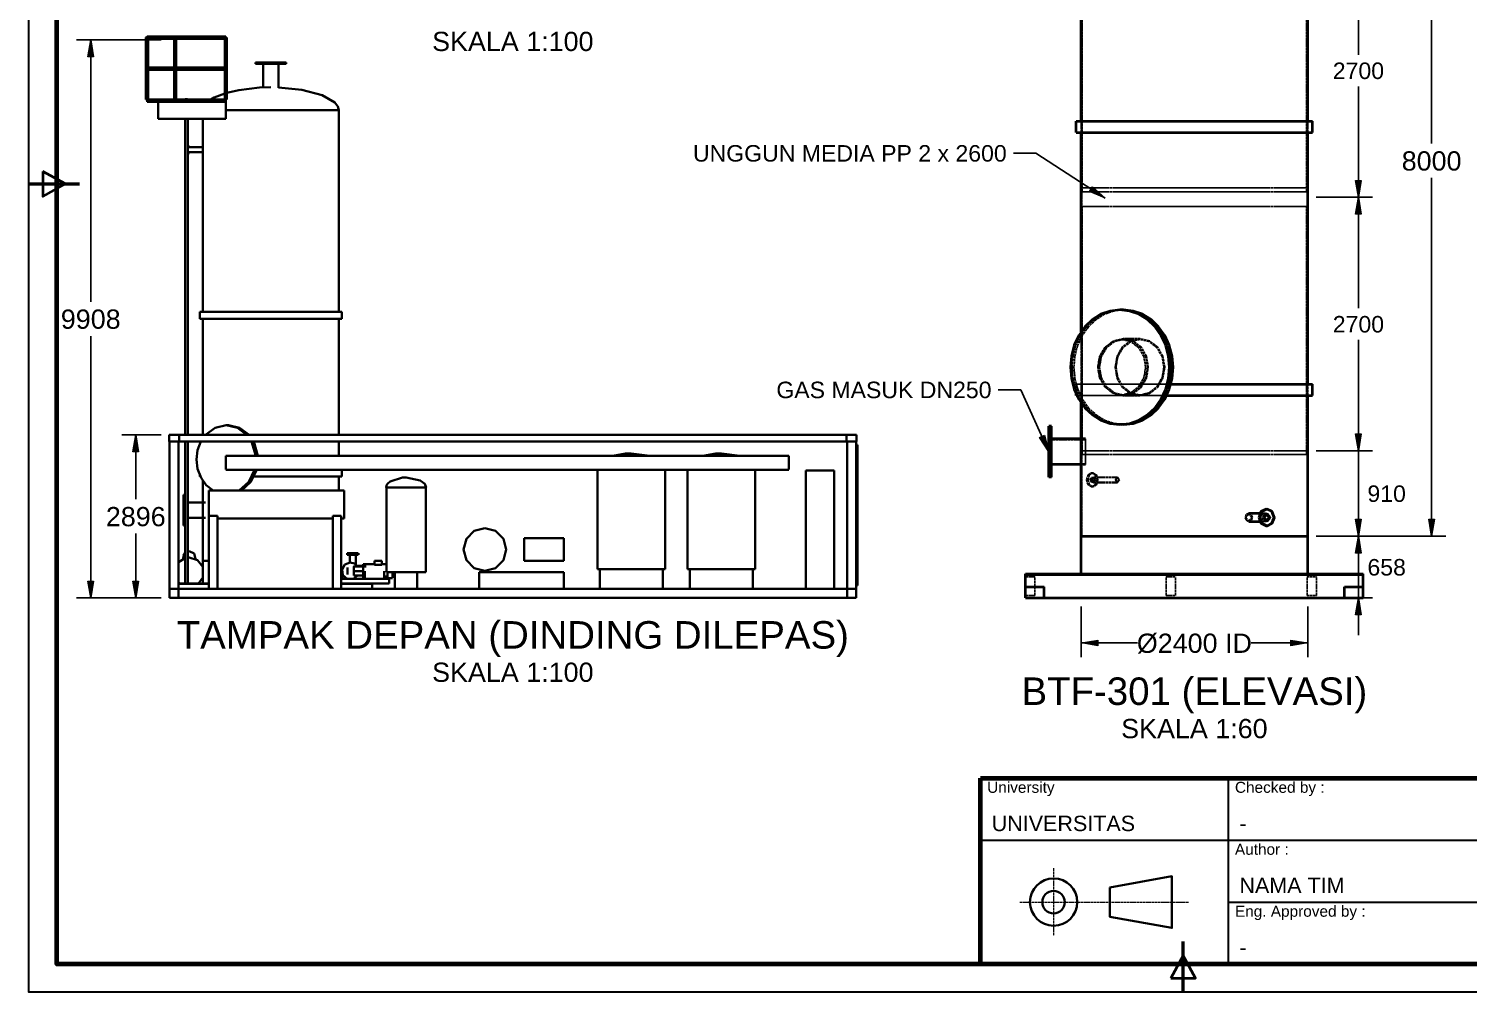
# Model space of a CAD drawing. Header units: millimetres. Extents: x 5 to 415, y 5 to 292.
# Drawn here: x 5 to 260.6, y 5 to 176 of the extents above; entities that cross this region are included whole.
import ezdxf
from ezdxf.enums import TextEntityAlignment as Align

# ---------------------------------------------------------------- set-up
doc = ezdxf.new("R2010")
doc.units = ezdxf.units.MM
doc.linetypes.add('DASHED', pattern=[1.524, 1.27, -0.254])
for name, color, linetype in [('PFD-BINGKAI', 7, 'Continuous'), ('PFD-INSTRUMEN', 7, 'Continuous'), ('PFD-PERALATAN', 7, 'Continuous'), ('PFD-SINYAL', 7, 'Continuous'), ('PFD-TEKS', 7, 'Continuous')]:
    doc.layers.add(name, color=color, linetype=linetype)
doc.styles.add('PFD', font='arial.ttf')

msp = doc.modelspace()

# ---------------------------------------------------------------- hatches: boundary and pattern name
at = {"layer": 'PFD-INSTRUMEN'}
for points in [[(16, 174.08), (16.5, 171.08), (15.5, 171.08)], [(241.13, 146.13), (240.63, 149.13), (241.63, 149.13)], [(196.17, 145.97), (193.38, 147.18), (193.92, 148.02)], [(241.13, 146.13), (241.63, 143.13), (240.63, 143.13)], [(24, 103.96), (24.5, 100.96), (23.5, 100.96)], [(186.17, 100.97), (184.47, 103.49), (185.38, 103.9)], [(241.13, 101.13), (240.63, 104.13), (241.63, 104.13)], [(241.13, 101.13), (240.63, 104.13), (241.63, 104.13)], [(241.13, 85.97), (240.63, 88.97), (241.63, 88.97)], [(254.13, 85.97), (253.63, 88.97), (254.63, 88.97)], [(241.13, 85.97), (241.63, 82.97), (240.63, 82.97)], [(16, 75), (15.5, 78), (16.5, 78)], [(24, 75), (23.5, 78), (24.5, 78)], [(241.13, 75), (241.63, 72), (240.63, 72)], [(191.87, 67), (194.87, 67.5), (194.87, 66.5)], [(232.13, 67), (229.13, 66.5), (229.13, 67.5)]]:
    msp.add_hatch(color=7, dxfattribs=at).paths.add_polyline_path(points)

# ---------------------------------------------------------------- linework, layer by layer
at = {"layer": 'PFD-BINGKAI', "linetype": 'Continuous', "lineweight": 30, "ltscale": 0.35}
msp.add_lwpolyline([(5, 292), (415, 292), (415, 5), (5, 5)], close=True, dxfattribs=at)
at = {"layer": 'PFD-BINGKAI', "linetype": 'Continuous', "lineweight": 80, "ltscale": 0.35}
msp.add_lwpolyline([(10, 287), (410, 287), (410, 10), (10, 10)], close=True, dxfattribs=at)
at = {"layer": 'PFD-BINGKAI', "linetype": 'Continuous', "lineweight": 50, "ltscale": 0.35}
for points in [[(5, 148.5), (14, 148.5)], [(210, 5), (210, 14)]]:
    msp.add_lwpolyline(points, dxfattribs=at)
at = {"layer": 'PFD-BINGKAI', "linetype": 'Continuous', "lineweight": 40, "ltscale": 0.35}
for points in [[(7.5, 150.7), (7.5, 146.3), (11.5, 148.5)], [(207.8, 7.5), (212.2, 7.5), (210, 11.5)]]:
    msp.add_lwpolyline(points, close=True, dxfattribs=at)
at = {"layer": 'PFD-BINGKAI', "linetype": 'Continuous', "lineweight": 70, "ltscale": 0.35}
msp.add_lwpolyline([(174, 43), (410, 43), (410, 10), (174, 10)], close=True, dxfattribs=at)
at = {"layer": 'PFD-BINGKAI', "linetype": 'Continuous', "lineweight": 30, "ltscale": 0.35}
for points in [[(218, 43), (218, 10)], [(174, 32), (270, 32)], [(218, 21), (270, 21)]]:
    msp.add_lwpolyline(points, dxfattribs=at)
at = {"layer": 'PFD-BINGKAI', "linetype": 'DASHED', "lineweight": 20, "ltscale": 0.35}
for points in [[(187, 27), (187, 15)], [(181, 21), (211, 21)]]:
    msp.add_lwpolyline(points, dxfattribs=at)
at = {"layer": 'PFD-BINGKAI', "linetype": 'Continuous', "lineweight": 35, "ltscale": 0.35}
msp.add_lwpolyline([(197, 23.6), (208, 25.6), (208, 16.4), (197, 18.4)], close=True, dxfattribs=at)
at = {"layer": 'PFD-BINGKAI', "lineweight": 35}
for radius in [4.2, 2]:
    msp.add_circle((187, 21), radius, dxfattribs=at)
at = {"layer": 'PFD-INSTRUMEN', "linetype": 'Continuous', "lineweight": 25, "ltscale": 0.35}
for points in [[(254.13, 219.3), (254.13, 155.68)], [(241.13, 191.13), (241.13, 171.43)], [(28.5, 174.08), (13.5, 174.08)], [(16, 174.08), (16, 127.59)], [(241.13, 165.83), (241.13, 146.13)], [(183.87, 153.97), (179.87, 153.97)], [(196.17, 145.97), (183.87, 153.97)], [(254.13, 149.58), (254.13, 85.97)], [(233.63, 146.13), (243.63, 146.13)], [(233.63, 146.13), (243.63, 146.13)], [(241.13, 146.13), (241.13, 126.43)], [(16, 121.49), (16, 75)], [(241.13, 120.83), (241.13, 101.13)], [(181.17, 111.97), (177.17, 111.97)], [(186.17, 100.97), (181.17, 111.97)], [(241.13, 107.73), (241.13, 79.37)], [(28.5, 103.96), (21.5, 103.96)], [(24, 103.96), (24, 92.53)], [(233.63, 101.13), (243.63, 101.13)], [(233.63, 101.13), (243.63, 101.13)], [(241.13, 92.57), (241.13, 68.4)], [(24, 86.43), (24, 75)], [(233.63, 85.97), (256.63, 85.97)], [(233.63, 85.97), (243.63, 85.97)], [(233.63, 85.97), (243.63, 85.97)], [(28.5, 75), (13.5, 75)], [(28.5, 75), (21.5, 75)], [(233.63, 75), (243.63, 75)], [(191.87, 73.5), (191.87, 64.5)], [(232.13, 73.5), (232.13, 64.5)], [(191.87, 67), (201.9, 67)], [(222.1, 67), (232.13, 67)]]:
    msp.add_lwpolyline(points, dxfattribs=at)
at = {"layer": 'PFD-INSTRUMEN', "linetype": 'Continuous', "lineweight": 5, "ltscale": 0.35}
for points in [[(16, 174.08), (16.5, 171.08), (15.5, 171.08)], [(241.13, 146.13), (240.63, 149.13), (241.63, 149.13)], [(196.17, 145.97), (193.38, 147.18), (193.92, 148.02)], [(241.13, 146.13), (241.63, 143.13), (240.63, 143.13)], [(24, 103.96), (24.5, 100.96), (23.5, 100.96)], [(186.17, 100.97), (184.47, 103.49), (185.38, 103.9)], [(241.13, 101.13), (240.63, 104.13), (241.63, 104.13)], [(241.13, 101.13), (240.63, 104.13), (241.63, 104.13)], [(241.13, 85.97), (240.63, 88.97), (241.63, 88.97)], [(254.13, 85.97), (253.63, 88.97), (254.63, 88.97)], [(241.13, 85.97), (241.63, 82.97), (240.63, 82.97)], [(16, 75), (15.5, 78), (16.5, 78)], [(24, 75), (23.5, 78), (24.5, 78)], [(241.13, 75), (241.63, 72), (240.63, 72)], [(191.87, 67), (194.87, 67.5), (194.87, 66.5)], [(232.13, 67), (229.13, 66.5), (229.13, 67.5)]]:
    msp.add_lwpolyline(points, close=True, dxfattribs=at)
at = {"layer": 'PFD-PERALATAN', "linetype": 'Continuous', "lineweight": 40, "ltscale": 0.35}
for points in [[(232.13, 159.63), (232.13, 219.3)], [(191.87, 159.63), (191.87, 216.8)], [(191, 159.63), (191.53, 159.63), (193.08, 159.63), (195.58, 159.63), (198.91, 159.63), (202.89, 159.63), (207.33, 159.63), (212, 159.63), (216.67, 159.63), (221.11, 159.63), (225.09, 159.63), (228.42, 159.63), (230.92, 159.63), (232.47, 159.63), (233, 159.63)], [(191, 157.63), (191, 159.63)], [(233, 157.63), (233, 159.63)], [(191, 157.63), (191.53, 157.63), (193.08, 157.63), (195.58, 157.63), (198.91, 157.63), (202.89, 157.63), (207.33, 157.63), (212, 157.63), (216.67, 157.63), (221.11, 157.63), (225.09, 157.63), (228.42, 157.63), (230.92, 157.63), (232.47, 157.63), (233, 157.63)], [(191.87, 122.26), (191.87, 157.63)], [(232.13, 112.97), (232.13, 157.63)], [(198.78, 126.13), (197.07, 125.94), (195.41, 125.36), (193.89, 124.42), (192.56, 123.16), (191.46, 121.61), (190.65, 119.86), (190.15, 117.95), (189.98, 115.97)], [(198.78, 105.8), (200.5, 106), (202.15, 106.57), (203.67, 107.51), (205.01, 108.78), (206.1, 110.32), (206.92, 112.08), (207.42, 113.98), (207.59, 115.97), (207.42, 117.95), (206.92, 119.86), (206.1, 121.61), (205.01, 123.16), (203.67, 124.42), (202.15, 125.36), (200.5, 125.94), (198.78, 126.13)], [(199.08, 126.13), (198.78, 126.13)], [(199.08, 105.8), (200.8, 106), (202.45, 106.57), (203.97, 107.51), (205.31, 108.78), (206.4, 110.32), (207.22, 112.08), (207.72, 113.98), (207.89, 115.97), (207.72, 117.95), (207.22, 119.86), (206.4, 121.61), (205.31, 123.16), (203.97, 124.42), (202.45, 125.36), (200.8, 125.94), (199.08, 126.13)], [(199.42, 126.13), (199.08, 126.13)], [(199.42, 105.8), (201.13, 106), (202.79, 106.57), (204.31, 107.51), (205.64, 108.78), (206.74, 110.32), (207.55, 112.08), (208.05, 113.98), (208.22, 115.97), (208.05, 117.95), (207.55, 119.86), (206.74, 121.61), (205.64, 123.16), (204.31, 124.42), (202.79, 125.36), (201.13, 125.94), (199.42, 126.13)], [(189.98, 115.97), (190.15, 113.98), (190.65, 112.08), (191.46, 110.32), (192.56, 108.78), (193.89, 107.51), (195.41, 106.57), (197.07, 106), (198.78, 105.8)], [(207.83, 112.97), (210.46, 112.97), (213.11, 112.97), (215.75, 112.97), (218.33, 112.97), (220.8, 112.97), (223.14, 112.97), (225.29, 112.97), (227.24, 112.97), (228.94, 112.97), (230.37, 112.97), (231.51, 112.97), (232.33, 112.97), (232.83, 112.97), (233, 112.97)], [(233, 110.97), (233, 112.97)], [(191, 110.97), (191, 111.21)], [(191, 110.97), (191.06, 110.97), (191.12, 110.97)], [(207.08, 110.97), (209.75, 110.97), (212.46, 110.97), (215.16, 110.97), (217.8, 110.97), (220.35, 110.97), (222.76, 110.97), (225, 110.97), (227.01, 110.97), (228.78, 110.97), (230.26, 110.97), (231.45, 110.97), (232.3, 110.97), (232.83, 110.97), (233, 110.97)], [(232.13, 85.97), (232.13, 110.97)], [(191.87, 85.97), (191.87, 109.68)], [(186.63, 105.52), (186.17, 105.52)], [(186.17, 100.97), (186.17, 101.48), (186.17, 101.98), (186.17, 102.47), (186.17, 102.94), (186.17, 103.39), (186.17, 103.8), (186.17, 104.18), (186.17, 104.52), (186.17, 104.82), (186.17, 105.07), (186.17, 105.26), (186.17, 105.4), (186.17, 105.49)], [(186.63, 100.97), (186.63, 101.48), (186.63, 101.98), (186.63, 102.47), (186.63, 102.94), (186.63, 103.39), (186.63, 103.8), (186.63, 104.18), (186.63, 104.52), (186.63, 104.82), (186.63, 105.07), (186.63, 105.26), (186.63, 105.4), (186.63, 105.49)], [(199.08, 105.8), (198.78, 105.8)], [(199.42, 105.8), (199.08, 105.8)], [(192.67, 103.24), (186.63, 103.24)], [(186.17, 96.42), (186.17, 96.53), (186.17, 96.67), (186.17, 96.87), (186.17, 97.11), (186.17, 97.41), (186.17, 97.75), (186.17, 98.13), (186.17, 98.55), (186.17, 98.99), (186.17, 99.46), (186.17, 99.95), (186.17, 100.46), (186.17, 100.97)], [(186.63, 96.42), (186.63, 96.53), (186.63, 96.67), (186.63, 96.87), (186.63, 97.11), (186.63, 97.41), (186.63, 97.75), (186.63, 98.13), (186.63, 98.55), (186.63, 98.99), (186.63, 99.46), (186.63, 99.95), (186.63, 100.46), (186.63, 100.97)], [(192.67, 98.69), (186.63, 98.69)], [(186.63, 96.42), (186.17, 96.42)], [(221.67, 90.04), (223.61, 90.04)], [(224.73, 90.79), (223.82, 90.35), (223.44, 89.3)], [(224.92, 90.79), (224, 90.35), (223.63, 89.3)], [(224.92, 89.94), (224.36, 89.3)], [(224.73, 90.79), (224.92, 90.79)], [(224.82, 88.67), (225.29, 89.3), (224.82, 89.93)], [(224.92, 87.81), (225.83, 88.25), (226.21, 89.3), (225.83, 90.35), (224.92, 90.79)], [(224.92, 88.66), (225.47, 89.3), (224.92, 89.94)], [(221.67, 88.56), (223.61, 88.56)], [(223.44, 89.3), (223.82, 88.25), (224.73, 87.81)], [(223.63, 89.3), (224, 88.25), (224.92, 87.81)], [(224.36, 89.3), (224.92, 88.66)], [(224.73, 87.81), (224.92, 87.81)], [(191.87, 85.97), (192.37, 85.97), (193.86, 85.97), (196.26, 85.97), (199.45, 85.97), (203.26, 85.97), (207.52, 85.97), (212, 85.97), (216.48, 85.97), (220.74, 85.97), (224.55, 85.97), (227.74, 85.97), (230.14, 85.97), (231.63, 85.97), (232.13, 85.97)], [(191.87, 85.97), (192.37, 85.97), (193.86, 85.97), (196.26, 85.97), (199.45, 85.97), (203.26, 85.97), (207.52, 85.97), (212, 85.97), (216.48, 85.97), (220.74, 85.97), (224.55, 85.97), (227.74, 85.97), (230.14, 85.97), (231.63, 85.97), (232.13, 85.97)], [(191.87, 79.3), (191.87, 85.97)], [(232.13, 79.3), (232.13, 85.97)], [(182, 79.17), (182, 79.3)], [(182, 79.3), (242, 79.3)], [(242, 79.17), (242, 79.3)], [(182, 75), (182, 79.17)], [(182, 79.17), (242, 79.17)], [(182, 79.17), (242, 79.17)], [(182, 75), (182, 77)], [(182, 77), (185.33, 77)], [(185.33, 75), (185.33, 77)], [(238.67, 75), (238.67, 77)], [(238.67, 77), (242, 77)], [(242, 75), (242, 79.17)], [(242, 75), (242, 77)], [(182, 75), (242, 75)], [(182, 75), (185.33, 75)], [(238.67, 75), (242, 75)]]:
    msp.add_lwpolyline(points, dxfattribs=at)
at = {"layer": 'PFD-PERALATAN', "linetype": 'Continuous', "lineweight": 35, "ltscale": 0.35}
for points in [[(25.8, 174.48), (25.88, 174.48), (25.96, 174.48), (26.04, 174.48), (26.12, 174.48), (26.18, 174.48)], [(25.8, 163.48), (25.8, 174.48)], [(26, 174.68), (26.17, 174.38), (25.83, 174.38), (26, 174.68)], [(26, 174.68), (31, 174.68)], [(26.2, 163.48), (26.2, 174.48)], [(26.2, 174.28), (30.8, 174.28)], [(30.8, 174.48), (30.88, 174.48), (30.96, 174.48), (31.04, 174.48), (31.12, 174.48), (31.18, 174.48)], [(30.8, 163.48), (30.8, 174.48)], [(31, 174.68), (40, 174.68)], [(31, 174.68), (31, 174.6), (31, 174.52), (31, 174.44), (31, 174.36), (31, 174.3)], [(31.2, 163.48), (31.2, 174.28)], [(31.2, 174.28), (40, 174.28)], [(39.8, 174.48), (39.88, 174.48), (39.96, 174.48), (40.04, 174.48), (40.12, 174.48), (40.18, 174.48)], [(39.8, 163.48), (39.8, 174.28)], [(40, 174.68), (40, 174.6), (40, 174.52), (40, 174.44), (40, 174.36), (40, 174.3)], [(40.2, 163.48), (40.2, 174.48)], [(26, 169.18), (26.17, 168.88), (25.83, 168.88), (26, 169.18)], [(26.2, 169.18), (30.8, 169.18)], [(26.2, 168.78), (30.8, 168.78)], [(31.2, 169.18), (40, 169.18)], [(31.2, 168.78), (40, 168.78)], [(45.27, 170.08), (45.34, 170.08), (45.54, 170.08), (45.87, 170.08), (46.3, 170.08), (46.82, 170.08), (47.39, 170.08), (48, 170.08), (48.61, 170.08), (49.18, 170.08), (49.7, 170.08), (50.13, 170.08), (50.46, 170.08), (50.66, 170.08), (50.73, 170.08)], [(45.27, 169.8), (45.27, 170.08)], [(45.27, 169.8), (45.34, 169.8), (45.54, 169.8), (45.87, 169.8), (46.3, 169.8), (46.82, 169.8), (47.39, 169.8), (48, 169.8), (48.61, 169.8), (49.18, 169.8), (49.7, 169.8), (50.13, 169.8), (50.46, 169.8), (50.66, 169.8), (50.73, 169.8)], [(46.64, 165.63), (46.64, 169.8)], [(49.37, 165.55), (49.37, 169.8)], [(50.73, 169.8), (50.73, 170.08)], [(37.31, 163.48), (37.94, 163.84), (39.8, 164.58)], [(40.2, 164.7), (42.32, 165.18), (45.98, 165.6), (48, 165.66)], [(60.08, 161.58), (59.91, 162.26), (59.36, 162.96), (57.08, 164.27), (53.48, 165.22), (49.37, 165.63)], [(25.8, 163.48), (25.88, 163.48), (25.96, 163.48), (26.04, 163.48), (26.12, 163.48), (26.18, 163.48)], [(26, 163.08), (26, 163.48)], [(26, 163.08), (40, 163.08)], [(26.2, 163.48), (40, 163.48)], [(28, 160.08), (28, 163.08)], [(30.8, 163.48), (30.88, 163.48), (30.96, 163.48), (31.04, 163.48), (31.12, 163.48), (31.18, 163.48)], [(32.78, 163.58), (32.86, 163.58), (32.95, 163.58), (33.05, 163.58), (33.14, 163.58), (33.2, 163.58)], [(32.78, 163.48), (32.78, 163.58)], [(33.22, 163.48), (33.22, 163.58)], [(39.8, 163.48), (39.88, 163.48), (39.96, 163.48), (40.04, 163.48), (40.12, 163.48), (40.18, 163.48)], [(40, 163.08), (40, 163.48)], [(40, 160.08), (40, 163.08)], [(40, 161.58), (41.58, 161.58), (43.34, 161.58), (45.22, 161.58), (47.18, 161.58), (49.15, 161.58), (51.1, 161.58), (52.96, 161.58), (54.69, 161.58), (56.25, 161.58), (57.58, 161.58), (58.65, 161.58), (59.44, 161.58), (59.92, 161.58), (60.08, 161.58)], [(40, 161.58), (41.96, 161.58), (44.5, 161.58), (47.54, 161.58), (54.04, 161.58), (56.75, 161.58), (58.69, 161.58), (59.76, 161.58), (60.08, 161.58)], [(60.08, 125.78), (60.08, 161.58)], [(28, 160.08), (40, 160.08)], [(32.78, 103.96), (32.78, 160.08)], [(33.22, 103.96), (33.22, 160.08)], [(35.92, 125.78), (35.92, 160.08)], [(33.24, 155.47), (33.44, 155.02)], [(35.92, 155.02), (33.24, 155.02)], [(33.44, 154.14), (33.24, 153.69)], [(35.92, 154.14), (33.24, 154.14)], [(35.4, 125.78), (35.72, 125.78), (36.65, 125.78), (38.15, 125.78), (40.14, 125.78), (42.53, 125.78), (45.2, 125.78), (48, 125.78), (50.8, 125.78), (53.47, 125.78), (55.86, 125.78), (57.85, 125.78), (59.35, 125.78), (60.28, 125.78), (60.6, 125.78)], [(35.4, 124.58), (35.4, 125.78)], [(60.6, 124.58), (60.6, 125.78)], [(35.4, 124.58), (35.72, 124.58), (36.65, 124.58), (38.15, 124.58), (40.14, 124.58), (42.53, 124.58), (45.2, 124.58), (48, 124.58), (50.8, 124.58), (53.47, 124.58), (55.86, 124.58), (57.85, 124.58), (59.35, 124.58), (60.28, 124.58), (60.6, 124.58)], [(35.92, 103.96), (35.92, 124.58)], [(60.08, 103.96), (60.08, 124.58)], [(40.07, 105.68), (38.09, 105.23), (36.39, 103.96)], [(43.75, 103.96), (42.05, 105.23), (40.07, 105.68)], [(40.25, 105.68), (40.07, 105.68)], [(43.93, 103.96), (42.23, 105.23), (40.25, 105.68)], [(40.45, 105.68), (40.25, 105.68)], [(44.13, 103.96), (42.43, 105.23), (40.45, 105.68)], [(29.91, 102.78), (29.91, 103.96)], [(29.91, 103.96), (31.69, 103.96)], [(29.91, 102.78), (31.69, 102.78)], [(30, 75), (30, 102.78)], [(30, 102.76), (151.92, 102.76)], [(30, 102.76), (31.6, 102.76)], [(31.6, 75), (31.6, 102.78)], [(31.69, 103.96), (150.23, 103.96)], [(31.69, 102.78), (31.69, 103.96)], [(32.78, 77.58), (32.78, 102.76)], [(33.22, 77.58), (33.22, 102.76)], [(35.56, 102.76), (34.98, 101.23), (34.79, 99.58)], [(45.32, 100.25), (44.58, 102.76)], [(45.5, 100.25), (44.76, 102.76)], [(45.7, 100.25), (44.96, 102.76)], [(60.08, 100.25), (60.08, 102.76)], [(150.23, 102.78), (150.23, 103.96)], [(150.23, 103.96), (152.01, 103.96)], [(150.23, 102.78), (152.01, 102.78)], [(150.32, 75), (150.32, 102.78)], [(150.32, 102.76), (151.92, 102.76)], [(151.92, 75), (151.92, 102.78)], [(152.01, 102.78), (152.01, 103.96)], [(40, 100.25), (140, 100.25)], [(40, 100.25), (40, 100.13), (40, 99.98), (40, 99.78), (40, 99.54), (40, 99.28), (40, 99), (40, 98.72), (40, 98.46), (40, 98.22), (40, 98.02), (40, 97.87), (40, 97.78)], [(108.71, 100.25), (110.99, 100.62), (112, 100.66)], [(115.29, 100.25), (112, 100.66)], [(124.71, 100.25), (126.99, 100.62), (128, 100.66)], [(131.29, 100.25), (128, 100.66)], [(140, 100.25), (140, 100.13), (140, 99.98), (140, 99.78), (140, 99.54), (140, 99.28), (140, 99), (140, 98.72), (140, 98.46), (140, 98.22), (140, 98.02), (140, 97.87), (140, 97.78)], [(151.92, 102.16), (151.99, 102.16), (152.04, 102.16), (152.11, 102.16), (152.16, 102.16)], [(152.18, 77.2), (152.18, 102.16)], [(34.79, 99.58), (34.99, 97.9), (35.59, 96.35), (36.53, 95.05), (37.75, 94.1)], [(40, 97.75), (140, 97.75)], [(42.39, 94.1), (44.08, 95.6), (45.11, 97.75)], [(42.57, 94.1), (44.26, 95.6), (45.29, 97.75)], [(42.77, 94.1), (44.46, 95.6), (45.49, 97.75)], [(60.6, 96.58), (60.6, 97.75)], [(106, 80.1), (106, 97.75)], [(118, 80.1), (118, 97.75)], [(122, 80.1), (122, 97.75)], [(134, 80.1), (134, 97.75)], [(143, 76.6), (143, 97.6)], [(143, 97.6), (148, 97.6)], [(148, 76.6), (148, 97.6)], [(35.4, 96.58), (35.4, 96.73)], [(35.4, 96.58), (35.45, 96.58)], [(35.92, 81.58), (35.92, 95.81)], [(45.05, 96.58), (46.65, 96.58), (48.27, 96.58), (49.89, 96.58), (51.48, 96.58), (53.01, 96.58), (54.46, 96.58), (55.8, 96.58), (57.01, 96.58), (58.07, 96.58), (58.96, 96.58), (59.67, 96.58), (60.18, 96.58), (60.5, 96.58), (60.6, 96.58)], [(60.08, 94.1), (60.08, 96.58)], [(68.44, 94.6), (68.55, 95.05), (68.74, 95.33), (69.15, 95.69), (71.38, 96.38), (72, 96.41)], [(68.44, 94.6), (68.99, 94.6), (70.22, 94.6), (73.78, 94.6), (75.15, 94.6), (75.56, 94.6)], [(68.5, 79.6), (68.5, 94.6)], [(75.56, 94.6), (75.31, 95.27), (74.52, 95.88), (72, 96.41)], [(75.5, 79.6), (75.5, 94.6)], [(32.78, 93.31), (32.5, 93.31)], [(32.5, 90.58), (32.5, 90.89), (32.5, 91.19), (32.5, 91.48), (32.5, 91.76), (32.5, 92.03), (32.5, 92.28), (32.5, 92.51), (32.5, 92.71), (32.5, 92.89), (32.5, 93.04), (32.5, 93.16), (32.5, 93.24), (32.5, 93.29)], [(32.78, 90.58), (32.78, 90.89), (32.78, 91.19), (32.78, 91.48), (32.78, 91.76), (32.78, 92.03), (32.78, 92.28), (32.78, 92.51), (32.78, 92.71), (32.78, 92.89), (32.78, 93.04), (32.78, 93.16), (32.78, 93.24), (32.78, 93.29)], [(37, 94.1), (61, 94.1)], [(37, 94.1), (37, 93.94), (37, 93.75), (37, 93.49), (37, 93.17), (37, 92.8), (37, 92.39), (37, 91.96), (37, 91.51), (37, 91.07), (37, 90.64), (37, 90.25), (37, 89.9), (37, 89.6)], [(61, 94.1), (61, 94.04), (61, 93.85), (61, 93.55), (61, 93.16), (61, 92.68), (61, 92.16), (61, 91.6), (61, 91.04), (61, 90.52), (61, 90.04), (61, 89.65), (61, 89.35), (61, 89.16), (61, 89.1)], [(32.5, 87.85), (32.5, 87.92), (32.5, 88), (32.5, 88.12), (32.5, 88.27), (32.5, 88.45), (32.5, 88.65), (32.5, 88.88), (32.5, 89.13), (32.5, 89.4), (32.5, 89.68), (32.5, 89.97), (32.5, 90.27), (32.5, 90.58)], [(32.78, 87.85), (32.78, 87.92), (32.78, 88), (32.78, 88.12), (32.78, 88.27), (32.78, 88.45), (32.78, 88.65), (32.78, 88.88), (32.78, 89.13), (32.78, 89.4), (32.78, 89.68), (32.78, 89.97), (32.78, 90.27), (32.78, 90.58)], [(36.4, 91.94), (33.22, 91.94)], [(37, 76.6), (37, 89.6)], [(37, 89.6), (38.5, 89.6)], [(38.5, 76.6), (38.5, 89.6)], [(59, 76.6), (59, 89.6)], [(59, 89.6), (60.5, 89.6)], [(60.5, 76.6), (60.5, 89.6)], [(32.78, 87.85), (32.5, 87.85)], [(36.4, 89.22), (33.22, 89.22)], [(38.5, 89.1), (59, 89.1)], [(60.5, 89.1), (61, 89.1)], [(86, 87.4), (87.9, 86.89), (89.29, 85.5), (89.8, 83.6), (89.29, 81.7), (87.9, 80.31), (86, 79.8), (84.1, 80.31), (82.71, 81.7), (82.2, 83.6), (82.71, 85.5), (84.1, 86.89), (86, 87.4)], [(93, 85.6), (100, 85.6)], [(93, 85.6), (93, 85.55), (93, 85.4), (93, 85.16), (93, 84.85), (93, 84.47), (93, 84.05), (93, 83.6), (93, 83.15), (93, 82.73), (93, 82.35), (93, 82.04), (93, 81.8), (93, 81.65), (93, 81.6)], [(100, 85.6), (100, 85.55), (100, 85.4), (100, 85.16), (100, 84.85), (100, 84.47), (100, 84.05), (100, 83.6), (100, 83.15), (100, 82.73), (100, 82.35), (100, 82.04), (100, 81.8), (100, 81.65), (100, 81.6)], [(31.6, 81.35), (32.78, 82.08)], [(32.42, 81.95), (32.46, 82.53), (32.78, 83.01)], [(33.22, 83.24), (33.5, 83.28)], [(33.22, 82.16), (33.5, 82.18)], [(33.5, 83.28), (34.36, 82.87), (34.58, 81.95)], [(33.5, 82.18), (34.96, 81.73), (35.92, 80.53)], [(61.56, 82.92), (61.66, 82.92), (61.78, 82.92), (61.93, 82.92), (62.12, 82.92), (62.33, 82.92), (62.55, 82.92), (62.77, 82.92), (62.98, 82.92), (63.17, 82.92), (63.32, 82.92), (63.44, 82.92), (63.52, 82.92)], [(61.56, 82.68), (61.56, 82.92)], [(61.56, 82.68), (61.66, 82.68), (61.78, 82.68), (61.93, 82.68), (62.12, 82.68), (62.33, 82.68), (62.55, 82.68), (62.77, 82.68), (62.98, 82.68), (63.17, 82.68), (63.32, 82.68), (63.44, 82.68), (63.52, 82.68)], [(62.02, 81.28), (62.02, 82.68)], [(63.08, 80.92), (63.08, 82.68)], [(63.54, 82.68), (63.54, 82.92)], [(35.92, 81.58), (35.97, 81.58), (36.06, 81.58), (36.12, 81.58), (36.19, 81.58), (36.28, 81.58), (36.37, 81.58), (36.48, 81.58), (36.59, 81.58), (36.72, 81.58), (36.85, 81.58), (37, 81.58)], [(35.92, 81.58), (35.97, 81.58), (36.06, 81.58), (36.12, 81.58), (36.19, 81.58), (36.28, 81.58), (36.37, 81.58), (36.48, 81.58), (36.59, 81.58), (36.72, 81.58), (36.85, 81.58), (37, 81.58)], [(35.92, 77.58), (35.92, 81.58)], [(60.74, 80.41), (60.5, 80.41)], [(61.56, 78.38), (60.79, 79.05), (60.63, 80.05), (61.14, 80.93), (62.1, 81.28)], [(61.58, 79.15), (61.58, 79.21), (61.58, 79.29), (61.58, 79.39), (61.58, 79.51), (61.58, 79.64), (61.58, 79.78), (61.58, 79.92), (61.58, 80.05), (61.58, 80.17), (61.58, 80.27), (61.58, 80.35), (61.58, 80.41)], [(62.1, 81.28), (62.82, 81.09), (63.37, 80.58)], [(62.7, 78.98), (62.7, 80.58)], [(62.7, 80.58), (64.9, 80.58)], [(62.78, 80.68), (62.78, 80.63)], [(62.78, 79.78), (64.38, 79.78)], [(63.3, 80.68), (64.38, 80.68)], [(64.38, 80.98), (66.41, 80.98)], [(64.38, 80.98), (64.38, 80.86), (64.38, 80.72), (64.38, 80.53), (64.38, 80.3), (64.38, 80.05), (64.38, 79.78), (64.38, 79.51), (64.38, 79.26), (64.38, 79.03), (64.38, 78.84), (64.38, 78.7), (64.38, 78.61)], [(64.68, 78.38), (64.68, 79.78)], [(66.41, 80.88), (66.41, 81.6)], [(66.41, 81.6), (67.7, 81.6)], [(66.41, 80.88), (67.7, 80.88)], [(67.7, 80.88), (67.7, 81.6)], [(67.7, 80.98), (68.5, 80.98)], [(68.14, 78.38), (68.14, 79.78)], [(68.5, 79.6), (68.59, 79.6), (68.85, 79.6), (69.26, 79.6), (69.82, 79.6), (70.48, 79.6), (71.22, 79.6), (72, 79.6), (72.78, 79.6), (73.52, 79.6), (74.18, 79.6), (74.74, 79.6), (75.15, 79.6), (75.41, 79.6), (75.5, 79.6)], [(68.7, 79.6), (68.7, 79.48), (68.7, 79.35), (68.7, 79.24), (68.7, 79.13), (68.7, 79.02), (68.7, 78.92), (68.7, 78.84), (68.7, 78.76), (68.7, 78.69), (68.7, 78.63), (68.7, 78.56)], [(69.6, 79.6), (69.6, 79.48), (69.6, 79.35), (69.6, 79.24), (69.6, 79.13), (69.6, 79.02), (69.6, 78.92), (69.6, 78.84), (69.6, 78.76), (69.6, 78.69), (69.6, 78.63), (69.6, 78.56)], [(70, 76.6), (70, 79.6)], [(74, 76.6), (74, 79.6)], [(85, 76.6), (85, 79.6)], [(85, 79.6), (100, 79.6)], [(93, 81.6), (100, 81.6)], [(100, 76.6), (100, 79.6)], [(106, 80.1), (106.15, 80.1), (106.59, 80.1), (107.31, 80.1), (108.26, 80.1), (109.4, 80.1), (110.66, 80.1), (112, 80.1), (113.34, 80.1), (114.6, 80.1), (115.74, 80.1), (116.69, 80.1), (117.41, 80.1), (117.85, 80.1), (118, 80.1)], [(106.4, 76.6), (106.4, 80.1)], [(117.6, 76.6), (117.6, 80.1)], [(122, 80.1), (122.15, 80.1), (122.59, 80.1), (123.31, 80.1), (124.26, 80.1), (125.4, 80.1), (126.66, 80.1), (128, 80.1), (129.34, 80.1), (130.6, 80.1), (131.74, 80.1), (132.69, 80.1), (133.41, 80.1), (133.85, 80.1), (134, 80.1)], [(122.4, 76.6), (122.4, 80.1)], [(133.6, 76.6), (133.6, 80.1)], [(31.84, 77.58), (31.6, 77.81)], [(31.6, 77.58), (37, 77.58)], [(31.6, 77.5), (37, 77.5)], [(31.6, 77.5), (37, 77.5)], [(35.92, 78.63), (35.16, 77.58)], [(60.74, 79.15), (60.5, 79.15)], [(60.5, 78.78), (60.56, 78.78), (60.63, 78.78), (60.69, 78.78)], [(60.5, 78.38), (69, 78.38)], [(60.5, 77.58), (66, 77.58)], [(60.5, 77.5), (66, 77.5)], [(60.5, 77.5), (66, 77.5)], [(60.74, 78.38), (60.74, 78.78)], [(63.37, 78.98), (62.64, 78.38)], [(62.7, 78.98), (64.68, 78.98)], [(64.38, 78.58), (64.68, 78.58)], [(66, 77.5), (66, 77.58)], [(66, 77.58), (69, 77.58)], [(66, 76.6), (66, 77.5)], [(68.14, 78.58), (68.26, 78.58)], [(68.26, 78.78), (68.31, 78.78), (68.37, 78.78), (68.43, 78.78), (68.49, 78.78), (68.54, 78.78)], [(68.26, 78.38), (68.26, 78.78)], [(68.54, 78.38), (68.54, 78.78)], [(68.54, 78.58), (68.7, 78.58)], [(68.7, 78.53), (69.6, 78.53)], [(69, 77.58), (69, 78.38)], [(151.92, 77.2), (151.99, 77.2), (152.04, 77.2), (152.11, 77.2), (152.16, 77.2)], [(30, 75), (30, 76.6)], [(30, 76.6), (151.92, 76.6)], [(30, 75), (30, 76.6)], [(30, 76.6), (31.6, 76.6)], [(30, 75), (151.92, 75)], [(30, 75), (31.6, 75)], [(30, 75), (31.6, 75)], [(31.6, 75), (31.6, 76.6)], [(150.32, 75), (150.32, 76.6)], [(150.32, 76.6), (151.92, 76.6)], [(150.32, 75), (151.92, 75)], [(150.32, 75), (151.92, 75)], [(151.92, 75), (151.92, 76.6)], [(151.92, 75), (151.92, 76.6)]]:
    msp.add_lwpolyline(points, dxfattribs=at)
at = {"layer": 'PFD-SINYAL', "linetype": 'DASHED', "lineweight": 25, "ltscale": 0.35}
for points in [[(192, 85.97), (192, 219.3)], [(232, 85.97), (232, 219.3)], [(192.08, 147.8), (192.08, 191.13)], [(231.92, 147.8), (231.92, 191.13)], [(233, 159.63), (232.47, 159.63), (230.92, 159.63), (228.42, 159.63), (225.09, 159.63), (221.11, 159.63), (216.67, 159.63), (212, 159.63), (207.33, 159.63), (202.89, 159.63), (198.91, 159.63), (195.58, 159.63), (193.08, 159.63), (191.53, 159.63), (191, 159.63)], [(232.13, 159.63), (231.63, 159.63), (230.14, 159.63), (227.74, 159.63), (224.55, 159.63), (220.74, 159.63), (216.48, 159.63), (212, 159.63), (207.52, 159.63), (203.26, 159.63), (199.45, 159.63), (196.26, 159.63), (193.86, 159.63), (192.37, 159.63), (191.87, 159.63)], [(191.87, 159.63), (192.37, 159.63), (193.86, 159.63), (196.26, 159.63), (199.45, 159.63), (203.26, 159.63), (207.52, 159.63), (212, 159.63), (216.48, 159.63), (220.74, 159.63), (224.55, 159.63), (227.74, 159.63), (230.14, 159.63), (231.63, 159.63), (232.13, 159.63)], [(191.87, 157.63), (191.87, 159.63)], [(191.87, 157.63), (191.87, 159.63)], [(232.13, 157.63), (232.13, 159.63)], [(232.13, 157.63), (232.13, 159.63)], [(233, 157.63), (232.47, 157.63), (230.92, 157.63), (228.42, 157.63), (225.09, 157.63), (221.11, 157.63), (216.67, 157.63), (212, 157.63), (207.33, 157.63), (202.89, 157.63), (198.91, 157.63), (195.58, 157.63), (193.08, 157.63), (191.53, 157.63), (191, 157.63)], [(232.13, 157.63), (231.63, 157.63), (230.14, 157.63), (227.74, 157.63), (224.55, 157.63), (220.74, 157.63), (216.48, 157.63), (212, 157.63), (207.52, 157.63), (203.26, 157.63), (199.45, 157.63), (196.26, 157.63), (193.86, 157.63), (192.37, 157.63), (191.87, 157.63)], [(191.87, 157.63), (192.37, 157.63), (193.86, 157.63), (196.26, 157.63), (199.45, 157.63), (203.26, 157.63), (207.52, 157.63), (212, 157.63), (216.48, 157.63), (220.74, 157.63), (224.55, 157.63), (227.74, 157.63), (230.14, 157.63), (231.63, 157.63), (232.13, 157.63)], [(231.92, 147.8), (231.42, 147.8), (229.94, 147.8), (227.57, 147.8), (224.42, 147.8), (220.64, 147.8), (216.43, 147.8), (212, 147.8), (207.57, 147.8), (203.36, 147.8), (199.58, 147.8), (196.43, 147.8), (194.06, 147.8), (192.58, 147.8), (192.08, 147.8)], [(192.08, 147.8), (192.58, 147.8), (194.06, 147.8), (196.43, 147.8), (199.58, 147.8), (203.36, 147.8), (207.57, 147.8), (212, 147.8), (216.43, 147.8), (220.64, 147.8), (224.42, 147.8), (227.57, 147.8), (229.94, 147.8), (231.42, 147.8), (231.92, 147.8)], [(231.92, 147.8), (231.42, 147.8), (229.94, 147.8), (227.57, 147.8), (224.42, 147.8), (220.64, 147.8), (216.43, 147.8), (212, 147.8), (207.57, 147.8), (203.36, 147.8), (199.58, 147.8), (196.43, 147.8), (194.06, 147.8), (192.58, 147.8), (192.08, 147.8)], [(192.08, 147.8), (192.58, 147.8), (194.06, 147.8), (196.43, 147.8), (199.58, 147.8), (203.36, 147.8), (207.57, 147.8), (212, 147.8), (216.43, 147.8), (220.64, 147.8), (224.42, 147.8), (227.57, 147.8), (229.94, 147.8), (231.42, 147.8), (231.92, 147.8)], [(192.08, 147.13), (192.08, 147.8)], [(231.92, 147.13), (231.42, 147.13), (229.94, 147.13), (227.57, 147.13), (224.42, 147.13), (220.64, 147.13), (216.43, 147.13), (212, 147.13), (207.57, 147.13), (203.36, 147.13), (199.58, 147.13), (196.43, 147.13), (194.06, 147.13), (192.58, 147.13), (192.08, 147.13)], [(192.08, 147.13), (192.58, 147.13), (194.06, 147.13), (196.43, 147.13), (199.58, 147.13), (203.36, 147.13), (207.57, 147.13), (212, 147.13), (216.43, 147.13), (220.64, 147.13), (224.42, 147.13), (227.57, 147.13), (229.94, 147.13), (231.42, 147.13), (231.92, 147.13)], [(231.92, 147.13), (231.92, 147.8)], [(231.92, 144.47), (231.42, 144.47), (229.94, 144.47), (227.57, 144.47), (224.42, 144.47), (220.64, 144.47), (216.43, 144.47), (212, 144.47), (207.57, 144.47), (203.36, 144.47), (199.58, 144.47), (196.43, 144.47), (194.06, 144.47), (192.58, 144.47), (192.08, 144.47)], [(192.08, 144.47), (192.58, 144.47), (194.06, 144.47), (196.43, 144.47), (199.58, 144.47), (203.36, 144.47), (207.57, 144.47), (212, 144.47), (216.43, 144.47), (220.64, 144.47), (224.42, 144.47), (227.57, 144.47), (229.94, 144.47), (231.42, 144.47), (231.92, 144.47)], [(192.08, 101.13), (192.08, 144.47)], [(231.92, 101.13), (231.92, 144.47)], [(199.08, 126.13), (197.37, 125.94), (195.71, 125.36), (194.19, 124.42), (192.86, 123.16), (191.76, 121.61), (190.95, 119.86), (190.45, 117.95), (190.28, 115.97)], [(199.42, 126.13), (197.7, 125.94), (196.05, 125.36), (194.53, 124.42), (193.19, 123.16), (192.1, 121.61), (191.28, 119.86), (190.78, 117.95), (190.61, 115.97)], [(191.87, 109.68), (191.87, 122.26)], [(199.08, 120.88), (197.45, 120.51), (196.07, 119.44), (195.15, 117.85), (194.83, 115.97)], [(199.42, 121.05), (197.73, 120.66), (196.3, 119.56), (195.35, 117.91), (195.01, 115.97)], [(199.42, 120.88), (197.79, 120.51), (196.41, 119.44), (195.48, 117.85), (195.16, 115.97)], [(202.33, 121.05), (200.65, 120.66), (199.22, 119.56), (198.27, 117.91), (197.93, 115.97)], [(202.33, 120.88), (200.7, 120.51), (199.32, 119.44), (198.4, 117.85), (198.08, 115.97)], [(199.08, 111.05), (200.71, 111.42), (202.09, 112.49), (203.02, 114.09), (203.34, 115.97), (203.02, 117.85), (202.09, 119.44), (200.71, 120.51), (199.08, 120.88)], [(199.42, 120.88), (199.08, 120.88)], [(199.42, 110.88), (201.1, 111.27), (202.53, 112.37), (203.48, 114.02), (203.82, 115.97), (203.48, 117.91), (202.53, 119.56), (201.1, 120.66), (199.42, 121.05)], [(202.33, 121.05), (199.42, 121.05)], [(199.42, 111.05), (201.05, 111.42), (202.43, 112.49), (203.35, 114.09), (203.67, 115.97), (203.35, 117.85), (202.43, 119.44), (201.05, 120.51), (199.42, 120.88)], [(202.33, 120.88), (199.42, 120.88)], [(202.33, 110.88), (204.02, 111.27), (205.45, 112.37), (206.4, 114.02), (206.74, 115.97), (206.4, 117.91), (205.45, 119.56), (204.02, 120.66), (202.33, 121.05)], [(202.33, 111.05), (203.96, 111.42), (205.34, 112.49), (206.27, 114.09), (206.59, 115.97), (206.27, 117.85), (205.34, 119.44), (203.96, 120.51), (202.33, 120.88)], [(190.28, 115.97), (190.45, 113.98), (190.95, 112.08), (191.76, 110.32), (192.86, 108.78), (194.19, 107.51), (195.71, 106.57), (197.37, 106), (199.08, 105.8)], [(190.61, 115.97), (190.78, 113.98), (191.28, 112.08), (192.1, 110.32), (193.19, 108.78), (194.53, 107.51), (196.05, 106.57), (197.7, 106), (199.42, 105.8)], [(194.83, 115.97), (195.15, 114.09), (196.07, 112.49), (197.45, 111.42), (199.08, 111.05)], [(195.01, 115.97), (195.35, 114.02), (196.3, 112.37), (197.73, 111.27), (199.42, 110.88)], [(195.16, 115.97), (195.48, 114.09), (196.41, 112.49), (197.79, 111.42), (199.42, 111.05)], [(197.93, 115.97), (198.27, 114.02), (199.22, 112.37), (200.65, 111.27), (202.33, 110.88)], [(198.08, 115.97), (198.4, 114.09), (199.32, 112.49), (200.7, 111.42), (202.33, 111.05)], [(233, 112.97), (232.47, 112.97), (230.92, 112.97), (228.42, 112.97), (225.09, 112.97), (221.11, 112.97), (216.67, 112.97), (212, 112.97), (207.33, 112.97), (202.89, 112.97), (198.91, 112.97), (195.58, 112.97), (193.08, 112.97), (191.53, 112.97), (191, 112.97)], [(191, 112.97), (191.1, 112.97), (191.4, 112.97), (191.9, 112.97), (192.59, 112.97), (193.47, 112.97), (194.52, 112.97), (195.74, 112.97), (197.12, 112.97), (198.64, 112.97), (200.29, 112.97), (202.05, 112.97), (203.9, 112.97), (205.84, 112.97), (207.83, 112.97)], [(191, 111.21), (191, 112.97)], [(232.13, 112.97), (231.63, 112.97), (230.14, 112.97), (227.74, 112.97), (224.55, 112.97), (220.74, 112.97), (216.48, 112.97), (212, 112.97), (207.52, 112.97), (203.26, 112.97), (199.45, 112.97), (196.26, 112.97), (193.86, 112.97), (192.37, 112.97), (191.87, 112.97)], [(191.87, 112.97), (192.37, 112.97), (193.86, 112.97), (196.26, 112.97), (199.45, 112.97), (203.26, 112.97), (207.52, 112.97), (212, 112.97), (216.48, 112.97), (220.74, 112.97), (224.55, 112.97), (227.74, 112.97), (230.14, 112.97), (231.63, 112.97), (232.13, 112.97)], [(191.87, 110.97), (191.87, 112.97)], [(232.13, 110.97), (232.13, 112.97)], [(232.13, 110.97), (232.13, 112.97)], [(233, 110.97), (232.47, 110.97), (230.92, 110.97), (228.42, 110.97), (225.09, 110.97), (221.11, 110.97), (216.67, 110.97), (212, 110.97), (207.33, 110.97), (202.89, 110.97), (198.91, 110.97), (195.58, 110.97), (193.08, 110.97), (191.53, 110.97), (191, 110.97)], [(191.12, 110.97), (191.39, 110.97), (191.82, 110.97), (192.41, 110.97), (193.15, 110.97), (194.04, 110.97), (195.06, 110.97), (196.21, 110.97), (197.49, 110.97), (198.87, 110.97), (200.36, 110.97), (201.94, 110.97), (203.59, 110.97), (205.31, 110.97), (207.08, 110.97)], [(232.13, 110.97), (231.63, 110.97), (230.14, 110.97), (227.74, 110.97), (224.55, 110.97), (220.74, 110.97), (216.48, 110.97), (212, 110.97), (207.52, 110.97), (203.26, 110.97), (199.45, 110.97), (196.26, 110.97), (193.86, 110.97), (192.37, 110.97), (191.87, 110.97)], [(191.87, 110.97), (192.37, 110.97), (193.86, 110.97), (196.26, 110.97), (199.45, 110.97), (203.26, 110.97), (207.52, 110.97), (212, 110.97), (216.48, 110.97), (220.74, 110.97), (224.55, 110.97), (227.74, 110.97), (230.14, 110.97), (231.63, 110.97), (232.13, 110.97)], [(199.42, 111.05), (199.08, 111.05)], [(202.33, 111.05), (199.42, 111.05)], [(202.33, 110.88), (199.42, 110.88)], [(186.17, 105.52), (186.17, 105.4), (186.17, 105.07), (186.17, 104.52), (186.17, 103.8), (186.17, 102.94), (186.17, 101.98), (186.17, 100.97), (186.17, 99.95), (186.17, 98.99), (186.17, 98.13), (186.17, 97.41), (186.17, 96.87), (186.17, 96.53), (186.17, 96.42)], [(186.63, 105.52), (186.63, 105.4), (186.63, 105.07), (186.63, 104.52), (186.63, 103.8), (186.63, 102.94), (186.63, 101.98), (186.63, 100.97), (186.63, 99.95), (186.63, 98.99), (186.63, 98.13), (186.63, 97.41), (186.63, 96.87), (186.63, 96.53), (186.63, 96.42)], [(186.17, 100.97), (186.17, 101.21), (186.17, 101.44), (186.17, 101.67), (186.17, 101.89), (186.17, 102.1), (186.17, 102.3), (186.17, 102.48), (186.17, 102.64), (186.17, 102.78), (186.17, 102.89), (186.17, 102.99), (186.17, 103.05), (186.17, 103.1)], [(186.17, 103.1), (186.17, 103.05), (186.17, 102.89), (186.17, 102.64), (186.17, 102.3), (186.17, 101.89), (186.17, 101.44), (186.17, 100.97), (186.17, 100.49), (186.17, 100.04), (186.17, 99.63), (186.17, 99.29), (186.17, 99.04), (186.17, 98.88), (186.17, 98.83)], [(186.63, 103.1), (186.17, 103.1)], [(186.63, 100.97), (186.63, 101.22), (186.63, 101.47), (186.63, 101.72), (186.63, 101.95), (186.63, 102.18), (186.63, 102.39), (186.63, 102.58), (186.63, 102.75), (186.63, 102.89), (186.63, 103.02), (186.63, 103.11), (186.63, 103.18), (186.63, 103.24)], [(186.63, 103.24), (186.63, 103.18), (186.63, 103.02), (186.63, 102.75), (186.63, 102.39), (186.63, 101.95), (186.63, 101.47), (186.63, 100.97), (186.63, 100.46), (186.63, 99.98), (186.63, 99.55), (186.63, 99.19), (186.63, 98.92), (186.63, 98.75), (186.63, 98.69)], [(186.63, 100.97), (186.63, 101.21), (186.63, 101.44), (186.63, 101.67), (186.63, 101.89), (186.63, 102.1), (186.63, 102.3), (186.63, 102.48), (186.63, 102.64), (186.63, 102.78), (186.63, 102.89), (186.63, 102.99), (186.63, 103.05), (186.63, 103.1)], [(186.63, 103.1), (186.63, 103.05), (186.63, 102.89), (186.63, 102.64), (186.63, 102.3), (186.63, 101.89), (186.63, 101.44), (186.63, 100.97), (186.63, 100.49), (186.63, 100.04), (186.63, 99.63), (186.63, 99.29), (186.63, 99.04), (186.63, 98.88), (186.63, 98.83)], [(192.67, 103.1), (186.63, 103.1)], [(192.67, 100.97), (192.67, 101.22), (192.67, 101.47), (192.67, 101.72), (192.67, 101.95), (192.67, 102.18), (192.67, 102.39), (192.67, 102.58), (192.67, 102.75), (192.67, 102.89), (192.67, 103.02), (192.67, 103.11), (192.67, 103.18), (192.67, 103.24)], [(192.67, 103.24), (192.67, 103.18), (192.67, 103.02), (192.67, 102.75), (192.67, 102.39), (192.67, 101.95), (192.67, 101.47), (192.67, 100.97), (192.67, 100.46), (192.67, 99.98), (192.67, 99.55), (192.67, 99.19), (192.67, 98.92), (192.67, 98.75), (192.67, 98.69)], [(192.67, 100.97), (192.67, 101.21), (192.67, 101.44), (192.67, 101.67), (192.67, 101.89), (192.67, 102.1), (192.67, 102.3), (192.67, 102.48), (192.67, 102.64), (192.67, 102.78), (192.67, 102.89), (192.67, 102.99), (192.67, 103.05), (192.67, 103.1)], [(192.67, 103.1), (192.67, 103.05), (192.67, 102.89), (192.67, 102.64), (192.67, 102.3), (192.67, 101.89), (192.67, 101.44), (192.67, 100.97), (192.67, 100.49), (192.67, 100.04), (192.67, 99.63), (192.67, 99.29), (192.67, 99.04), (192.67, 98.88), (192.67, 98.83)], [(186.17, 98.83), (186.17, 98.88), (186.17, 98.95), (186.17, 99.04), (186.17, 99.16), (186.17, 99.29), (186.17, 99.45), (186.17, 99.63), (186.17, 99.83), (186.17, 100.04), (186.17, 100.26), (186.17, 100.49), (186.17, 100.73), (186.17, 100.97)], [(186.63, 98.69), (186.63, 98.75), (186.63, 98.82), (186.63, 98.92), (186.63, 99.04), (186.63, 99.19), (186.63, 99.36), (186.63, 99.55), (186.63, 99.76), (186.63, 99.98), (186.63, 100.22), (186.63, 100.46), (186.63, 100.71), (186.63, 100.97)], [(186.63, 98.83), (186.63, 98.88), (186.63, 98.95), (186.63, 99.04), (186.63, 99.16), (186.63, 99.29), (186.63, 99.45), (186.63, 99.63), (186.63, 99.83), (186.63, 100.04), (186.63, 100.26), (186.63, 100.49), (186.63, 100.73), (186.63, 100.97)], [(231.92, 101.13), (231.42, 101.13), (229.94, 101.13), (227.57, 101.13), (224.42, 101.13), (220.64, 101.13), (216.43, 101.13), (212, 101.13), (207.57, 101.13), (203.36, 101.13), (199.58, 101.13), (196.43, 101.13), (194.06, 101.13), (192.58, 101.13), (192.08, 101.13)], [(192.08, 101.13), (192.58, 101.13), (194.06, 101.13), (196.43, 101.13), (199.58, 101.13), (203.36, 101.13), (207.57, 101.13), (212, 101.13), (216.43, 101.13), (220.64, 101.13), (224.42, 101.13), (227.57, 101.13), (229.94, 101.13), (231.42, 101.13), (231.92, 101.13)], [(231.92, 101.13), (231.42, 101.13), (229.94, 101.13), (227.57, 101.13), (224.42, 101.13), (220.64, 101.13), (216.43, 101.13), (212, 101.13), (207.57, 101.13), (203.36, 101.13), (199.58, 101.13), (196.43, 101.13), (194.06, 101.13), (192.58, 101.13), (192.08, 101.13)], [(192.08, 101.13), (192.58, 101.13), (194.06, 101.13), (196.43, 101.13), (199.58, 101.13), (203.36, 101.13), (207.57, 101.13), (212, 101.13), (216.43, 101.13), (220.64, 101.13), (224.42, 101.13), (227.57, 101.13), (229.94, 101.13), (231.42, 101.13), (231.92, 101.13)], [(192.08, 100.47), (192.08, 101.13)], [(231.92, 100.47), (231.42, 100.47), (229.94, 100.47), (227.57, 100.47), (224.42, 100.47), (220.64, 100.47), (216.43, 100.47), (212, 100.47), (207.57, 100.47), (203.36, 100.47), (199.58, 100.47), (196.43, 100.47), (194.06, 100.47), (192.58, 100.47), (192.08, 100.47)], [(192.08, 100.47), (192.58, 100.47), (194.06, 100.47), (196.43, 100.47), (199.58, 100.47), (203.36, 100.47), (207.57, 100.47), (212, 100.47), (216.43, 100.47), (220.64, 100.47), (224.42, 100.47), (227.57, 100.47), (229.94, 100.47), (231.42, 100.47), (231.92, 100.47)], [(192.67, 98.69), (192.67, 98.75), (192.67, 98.82), (192.67, 98.92), (192.67, 99.04), (192.67, 99.19), (192.67, 99.36), (192.67, 99.55), (192.67, 99.76), (192.67, 99.98), (192.67, 100.22), (192.67, 100.46), (192.67, 100.71), (192.67, 100.97)], [(192.67, 98.83), (192.67, 98.88), (192.67, 98.95), (192.67, 99.04), (192.67, 99.16), (192.67, 99.29), (192.67, 99.45), (192.67, 99.63), (192.67, 99.83), (192.67, 100.04), (192.67, 100.26), (192.67, 100.49), (192.67, 100.73), (192.67, 100.97)], [(231.92, 100.47), (231.92, 101.13)], [(186.63, 98.83), (186.17, 98.83)], [(192.67, 98.83), (186.63, 98.83)], [(193.73, 94.71), (193.11, 95.08), (192.85, 95.97), (193.11, 96.85), (193.73, 97.22)], [(193.99, 94.71), (193.37, 95.08), (193.11, 95.97), (193.37, 96.85), (193.99, 97.22)], [(193.73, 97.22), (194.36, 96.85), (194.62, 95.97)], [(193.99, 97.22), (193.73, 97.22)], [(193.99, 97.22), (194.62, 96.85), (194.88, 95.97)], [(193.73, 95.56), (193.45, 95.97), (193.73, 96.37)], [(193.99, 95.46), (193.64, 95.97), (193.99, 96.47)], [(193.99, 95.56), (193.71, 95.97), (193.99, 96.37)], [(193.73, 96.37), (194.02, 95.97)], [(193.99, 96.37), (193.73, 96.37)], [(194.62, 95.97), (194.36, 95.08), (193.73, 94.71)], [(194.02, 95.97), (193.73, 95.56)], [(193.99, 95.56), (193.73, 95.56)], [(193.99, 94.71), (193.73, 94.71)], [(193.99, 96.47), (194.35, 95.97)], [(198.33, 96.47), (193.99, 96.47)], [(193.99, 96.37), (194.28, 95.97)], [(198.33, 96.37), (193.99, 96.37)], [(194.35, 95.97), (193.99, 95.46)], [(194.88, 95.97), (194.62, 95.08), (193.99, 94.71)], [(194.28, 95.97), (193.99, 95.56)], [(198.33, 95.56), (193.99, 95.56)], [(198.33, 95.46), (193.99, 95.46)], [(198.33, 95.46), (197.97, 95.97), (198.33, 96.47)], [(198.33, 95.56), (198.04, 95.97), (198.33, 96.37)], [(198.33, 96.47), (198.68, 95.97)], [(198.33, 96.37), (198.61, 95.97)], [(198.68, 95.97), (198.33, 95.46)], [(198.61, 95.97), (198.33, 95.56)], [(221.67, 90.04), (221.21, 89.82), (221.03, 89.3)], [(221.67, 89.94), (221.11, 89.3)], [(221.67, 88.56), (222.12, 88.78), (222.31, 89.3), (222.12, 89.82), (221.67, 90.04)], [(221.67, 88.66), (222.22, 89.3), (221.67, 89.94)], [(221.67, 89.94), (224.73, 89.94)], [(223.61, 90.04), (224.73, 90.04)], [(224.73, 90.04), (224.28, 89.82), (224.09, 89.3)], [(224.73, 89.94), (224.18, 89.3)], [(224.73, 87.81), (225.65, 88.25), (226.02, 89.3), (225.65, 90.35), (224.73, 90.79)], [(224.73, 88.56), (225.19, 88.78), (225.37, 89.3), (225.19, 89.82), (224.73, 90.04)], [(224.82, 89.93), (224.73, 89.94)], [(224.73, 89.94), (224.92, 89.94)], [(221.03, 89.3), (221.21, 88.78), (221.67, 88.56)], [(221.11, 89.3), (221.67, 88.66)], [(221.67, 88.66), (224.73, 88.66)], [(223.61, 88.56), (224.73, 88.56)], [(224.09, 89.3), (224.28, 88.78), (224.73, 88.56)], [(224.18, 89.3), (224.73, 88.66)], [(224.73, 88.66), (224.82, 88.67)], [(224.73, 88.66), (224.92, 88.66)], [(232.13, 85.97), (231.63, 85.97), (230.14, 85.97), (227.74, 85.97), (224.55, 85.97), (220.74, 85.97), (216.48, 85.97), (212, 85.97), (207.52, 85.97), (203.26, 85.97), (199.45, 85.97), (196.26, 85.97), (193.86, 85.97), (192.37, 85.97), (191.87, 85.97)], [(232.13, 85.97), (231.63, 85.97), (230.14, 85.97), (227.74, 85.97), (224.55, 85.97), (220.74, 85.97), (216.48, 85.97), (212, 85.97), (207.52, 85.97), (203.26, 85.97), (199.45, 85.97), (196.26, 85.97), (193.86, 85.97), (192.37, 85.97), (191.87, 85.97)], [(232, 85.97), (231.5, 85.97), (230.02, 85.97), (227.64, 85.97), (224.47, 85.97), (220.68, 85.97), (216.45, 85.97), (212, 85.97), (207.55, 85.97), (203.32, 85.97), (199.53, 85.97), (196.36, 85.97), (193.98, 85.97), (192.5, 85.97), (192, 85.97)], [(192, 85.97), (192.5, 85.97), (193.98, 85.97), (196.36, 85.97), (199.53, 85.97), (203.32, 85.97), (207.55, 85.97), (212, 85.97), (216.45, 85.97), (220.68, 85.97), (224.47, 85.97), (227.64, 85.97), (230.02, 85.97), (231.5, 85.97), (232, 85.97)], [(182, 79.17), (182, 79.3)], [(182, 79.3), (242, 79.3)], [(232.13, 79.3), (231.63, 79.3), (230.14, 79.3), (227.74, 79.3), (224.55, 79.3), (220.74, 79.3), (216.48, 79.3), (212, 79.3), (207.52, 79.3), (203.26, 79.3), (199.45, 79.3), (196.26, 79.3), (193.86, 79.3), (192.37, 79.3), (191.87, 79.3)], [(191.87, 79.3), (192.37, 79.3), (193.86, 79.3), (196.26, 79.3), (199.45, 79.3), (203.26, 79.3), (207.52, 79.3), (212, 79.3), (216.48, 79.3), (220.74, 79.3), (224.55, 79.3), (227.74, 79.3), (230.14, 79.3), (231.63, 79.3), (232.13, 79.3)], [(242, 79.17), (242, 79.3)], [(182, 75), (182, 79.17)], [(182, 79.17), (242, 79.17)], [(182, 75), (182, 79.17)], [(182, 75), (182, 79.17)], [(182, 79.17), (242, 79.17)], [(182, 79.17), (242, 79.17)], [(182, 79.17), (242, 79.17)], [(182, 75.42), (182, 78.75)], [(182, 75.42), (182, 78.75)], [(182, 78.75), (183.67, 78.75)], [(182, 78.75), (183.67, 78.75)], [(182, 75), (182, 77)], [(182, 77), (185.33, 77)], [(182, 75), (182, 77)], [(182, 75), (182, 77)], [(182, 77), (185.33, 77)], [(182, 77), (185.33, 77)], [(183.67, 75.42), (183.67, 78.75)], [(183.67, 75.42), (183.67, 78.75)], [(185.33, 75), (185.33, 77)], [(185.33, 75), (185.33, 77)], [(185.33, 75), (185.33, 77)], [(207, 75.42), (207, 78.75)], [(207, 75.42), (207, 78.75)], [(207, 78.75), (208.67, 78.75)], [(207, 78.75), (208.67, 78.75)], [(208.67, 75.42), (208.67, 78.75)], [(208.67, 75.42), (208.67, 78.75)], [(232, 75.42), (232, 78.75)], [(232, 75.42), (232, 78.75)], [(232, 78.75), (233.67, 78.75)], [(232, 78.75), (233.67, 78.75)], [(233.67, 75.42), (233.67, 78.75)], [(233.67, 75.42), (233.67, 78.75)], [(238.67, 75), (238.67, 77)], [(238.67, 77), (242, 77)], [(238.67, 75), (238.67, 77)], [(238.67, 75), (238.67, 77)], [(238.67, 77), (242, 77)], [(238.67, 77), (242, 77)], [(242, 75), (242, 79.17)], [(242, 75), (242, 79.17)], [(242, 75), (242, 79.17)], [(242, 75), (242, 77)], [(242, 75), (242, 77)], [(242, 75), (242, 77)], [(182, 75.42), (183.67, 75.42)], [(182, 75.42), (183.67, 75.42)], [(182, 75), (242, 75)], [(182, 75), (242, 75)], [(182, 75), (242, 75)], [(182, 75), (185.33, 75)], [(182, 75), (185.33, 75)], [(182, 75), (185.33, 75)], [(207, 75.42), (208.67, 75.42)], [(207, 75.42), (208.67, 75.42)], [(232, 75.42), (233.67, 75.42)], [(232, 75.42), (233.67, 75.42)], [(238.67, 75), (242, 75)], [(238.67, 75), (242, 75)], [(238.67, 75), (242, 75)]]:
    msp.add_lwpolyline(points, dxfattribs=at)

# ---------------------------------------------------------------- texts
at = {"layer": 'PFD-BINGKAI', "style": 'PFD'}
for s, height, p in [('University', 1.953, (175.2, 40.4)), ('Checked by :', 1.9531, (219.2, 40.4)), ('UNIVERSITAS', 2.7343, (176, 33.6)), ('-', 2.73, (220, 33.6)), ('Author :', 1.953, (219.2, 29.4)), ('NAMA TIM', 2.734, (220, 22.6)), ('Eng. Approved by :', 1.9531, (219.2, 18.4)), ('-', 2.73, (220, 11.6))]:
    msp.add_text(s, height=height, dxfattribs=at).set_placement(p)
at = {"layer": 'PFD-TEKS', "style": 'PFD'}
for s, height, p in [('SKALA 1:100', 3.4179, (90.96, 172.1)), ('2700', 2.93, (241.13, 167.13)), ('8000', 3.418, (254.13, 150.88)), ('9908', 3.418, (16, 122.79)), ('2700', 2.93, (241.13, 122.13)), ('2896', 3.418, (24, 87.73)), ('TAMPAK DEPAN (DINDING DILEPAS)', 4.8827, (90.96, 66)), ('Ø2400 ID', 3.418, (212, 65.25)), ('SKALA 1:100', 3.4179, (90.96, 60.1)), ('BTF-301 (ELEVASI)', 4.8827, (212, 56)), ('SKALA 1:60', 3.418, (212, 50.1))]:
    msp.add_text(s, height=height, dxfattribs=at).set_placement(p, align=Align.CENTER)
for s, p in [('UNGGUN MEDIA PP 2 x 2600', (178.67, 152.47)), ('GAS MASUK DN250', (175.97, 110.47))]:
    msp.add_text(s, height=2.9296, dxfattribs=at).set_placement(p, align=Align.RIGHT)
for s, p in [('910', (242.73, 92.05)), ('658', (242.73, 78.98))]:
    msp.add_text(s, height=2.93, dxfattribs=at).set_placement(p)

doc.saveas('drawing.dxf')
